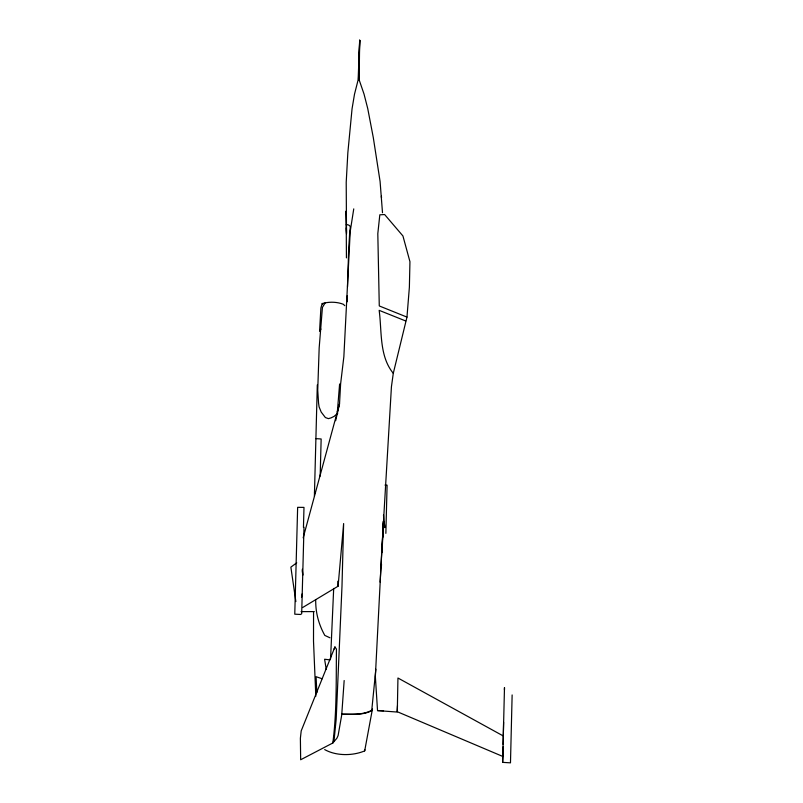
<?xml version="1.0" encoding="UTF-8"?>
<svg xmlns="http://www.w3.org/2000/svg" width="803" height="803" viewBox="0 0 803 803"><rect width="100%" height="100%" fill="white"/><g stroke="black" fill="none" stroke-linecap="round" stroke-linejoin="round"><path stroke-width="1.2" d="M313.561 611.946L313.511 641.216L315.82 696.231M330.565 658.851L333.687 588.438M314.395 496.164L317.305 384.888M504.445 689.877L504.485 687.629L502.648 762.358L510.477 762.85L512.133 694.946M503.13 744.421L503.31 735.98L397.947 678.013L397.304 711.739L502.879 756.486L503.079 746.84M503.31 735.98L503.601 722.268M502.989 755.442L502.648 762.358M347.137 301.808L347.308 295.554M358.76 80.009L358.991 71.326M359.051 68.847L359.674 40.15L358.138 79.838L354.494 94.262L352.055 108.806L347.84 152.781L346.213 182.271L346.505 233.803M385.862 533.363L387.086 485.163L384.978 485.092M502.879 756.486L503.069 749.139M303.454 527.42L303.986 507.396L297.642 507.335L294.771 614.185L300.573 614.466L301.687 613.773L303.996 527.24M320.166 476.109L321.15 438.97L315.88 438.639M358.519 79.658L359.674 40.15L359.142 79.828L364.04 94.112L367.734 108.556L373.305 137.634L380.09 181.508L382.499 212.755M397.495 705.626L397.094 712.04L377.53 710.595L375.352 676.517L381.917 548.238L391.432 386.715L393.289 373.305L406.97 317.095L409.379 287.193L409.942 261.678L402.935 235.962L384.637 214.542L379.819 214.813L377.811 233.663L379.277 305.953L406.97 317.095M381.345 566.777L381.455 564.288M381.987 551.852L382.098 549.362M381.385 566.898L381.495 564.429M382.067 552.083L382.178 549.613M382.409 544.675L382.629 539.736M382.74 537.267L383.483 521.207L380.13 582.115M382.569 539.556L383.483 521.207M335.654 420.692L339.528 403.839L340.613 383.934L343.865 356.642L350.218 231.425L353.752 208.88M319.564 331.328L320.899 307.971L322.184 303.574C328.849 301.657 336.718 301.697 343.323 304.277L344.768 305.662M375.844 669.22L371.759 710.264C362.785 715.242 351.704 714.008 341.767 714.138M344.166 680.532L341.727 714.981L338.113 735.538L336.889 738.228L332.823 742.996L300.663 759.758L300.382 738.238L301.205 730.881L334.941 646.957L336.447 649.135C336.076 680.372 336.869 712.05 332.823 742.996L334.068 740.266L336.176 719.297L341.988 586.381L343.634 523.556L338.093 586.21L302.59 607.56M339.609 383.995L337.36 411.869L337.742 409.881M324.683 749.59C336.106 756.055 352.658 755.984 364.682 750.895L372.441 709.009M364.682 750.895L364.843 749.721M301.506 597.392L302.219 593.718M303.173 537.819L339.528 403.839M334.108 649.015L334.941 646.957M325.255 302.711L322.425 307.388L319.172 347.89L317.727 390.148L318.56 403.046L319.102 406.9L321.2 412.08L325.376 417.54L328.397 418.634L331.037 417.891L334.118 416.366L337.732 413.224M296.739 562.813L290.867 567.139L295.865 601.577M320.457 329.451L320.989 329.1M372.261 710.444C363.257 715.443 352.136 714.198 342.158 714.329M405.696 320.969L379.157 310.349C381.997 331.348 379.076 356.02 393.289 373.305M346.244 224.79C347.88 224.198 350.941 225.824 350.269 227.741A13.711 0.833 -79.5 0 1 349.727 231.826L349.365 238.32A58.398 5.069 -87.9 0 0 348.602 251.008L347.528 286.791M301.045 611.625L314.284 611.605M377.53 710.595L383.503 710.775M330.053 659.895L324.603 659.243L326.199 669.18M329.943 637.783L324.813 635.414C319.464 625.838 316.201 615.098 315.78 604.117A83.843 28.607 87.3 0 1 315.659 599.6M322.144 678.746L316.071 676.698L316.854 692.738M314.445 492.49L315.027 492.811M322.184 303.574L322.716 304.046M383.483 515.054L384.798 527.571M381.385 196.233L381.525 197.859M384.296 521.749L384.737 527.561M302.37 570.562L302.711 575.289L302.319 569.247M337.832 581.211L338.093 586.21M346.464 231.445L346.153 211.008L346.505 233.131M346.254 227.871L346.434 257.873"/></g></svg>
